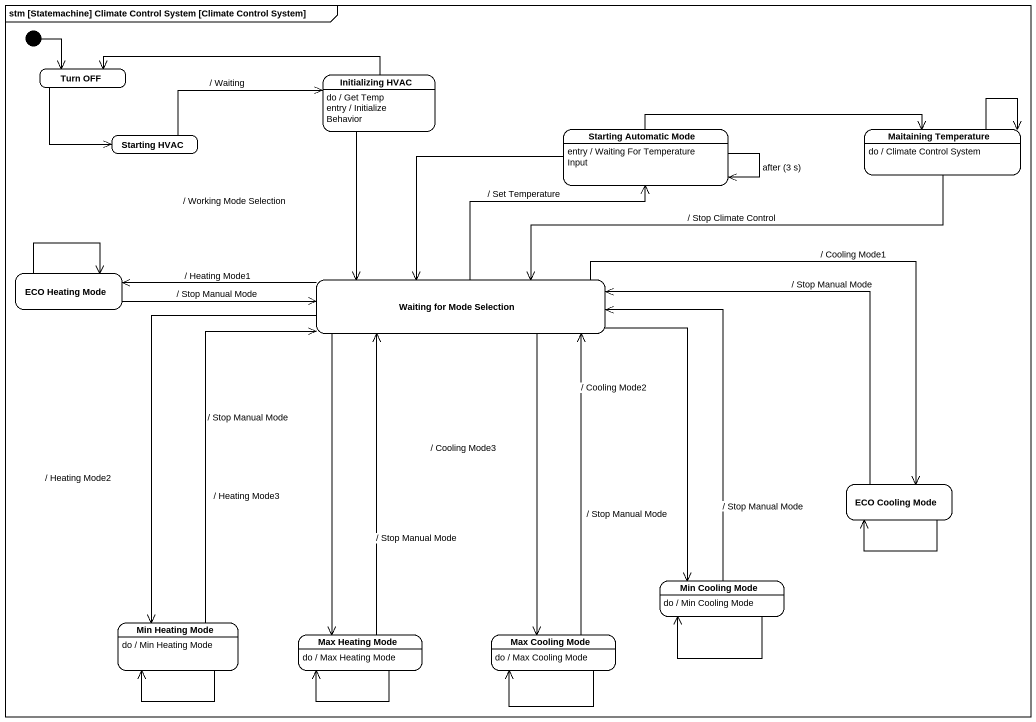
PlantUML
@startuml
mainframe stm [Statemachine] Climate Control System [Climate Control System]
hide empty description
state "Turn OFF" as Turn_OFF
state "Initializing HVAC" as Initializing_HVAC
Initializing_HVAC : do / Get Temp
Initializing_HVAC : entry / Initialize Behavior
state "Starting HVAC" as Starting_HVAC
state "Starting Automatic Mode" as Starting_Automatic_Mode
Starting_Automatic_Mode : entry / Waiting For Temperature Input
state "Maitaining Temperature" as Maitaining_Temperature
Maitaining_Temperature : do / Climate Control System
state "ECO Heating Mode" as ECO_Heating_Mode
state "Waiting for Mode Selection" as Waiting_for_Mode_Selection
state "ECO Cooling Mode" as ECO_Cooling_Mode
state "Min Cooling Mode" as Min_Cooling_Mode
Min_Cooling_Mode : do / Min Cooling Mode
state "Min Heating Mode" as Min_Heating_Mode
Min_Heating_Mode : do / Min Heating Mode
state "Max Heating Mode" as Max_Heating_Mode
Max_Heating_Mode : do / Max Heating Mode
state "Max Cooling Mode" as Max_Cooling_Mode
Max_Cooling_Mode : do / Max Cooling Mode
[*] --> Turn_OFF
Turn_OFF --> Starting_HVAC
Initializing_HVAC -left-> Turn_OFF
Initializing_HVAC --> Waiting_for_Mode_Selection : / Working Mode Selection
Starting_HVAC -right-> Initializing_HVAC : / Waiting
Starting_Automatic_Mode --> Starting_Automatic_Mode : after (3 s)
Starting_Automatic_Mode -right-> Maitaining_Temperature
Starting_Automatic_Mode --> Waiting_for_Mode_Selection
Maitaining_Temperature --> Maitaining_Temperature
Maitaining_Temperature -left-> Waiting_for_Mode_Selection : / Stop Climate Control
ECO_Heating_Mode --> ECO_Heating_Mode
ECO_Heating_Mode -right-> Waiting_for_Mode_Selection : / Stop Manual Mode
Waiting_for_Mode_Selection -up-> Starting_Automatic_Mode : / Set Temperature
Waiting_for_Mode_Selection -left-> ECO_Heating_Mode : / Heating Mode1
Waiting_for_Mode_Selection -right-> ECO_Cooling_Mode : / Cooling Mode1
Waiting_for_Mode_Selection --> Min_Cooling_Mode : / Cooling Mode2
Waiting_for_Mode_Selection --> Min_Heating_Mode : / Heating Mode2
Waiting_for_Mode_Selection --> Max_Heating_Mode : / Heating Mode3
Waiting_for_Mode_Selection --> Max_Cooling_Mode : / Cooling Mode3
ECO_Cooling_Mode -left-> Waiting_for_Mode_Selection : / Stop Manual Mode
ECO_Cooling_Mode --> ECO_Cooling_Mode
Min_Cooling_Mode -up-> Waiting_for_Mode_Selection : / Stop Manual Mode
Min_Cooling_Mode --> Min_Cooling_Mode
Min_Heating_Mode -up-> Waiting_for_Mode_Selection : / Stop Manual Mode
Min_Heating_Mode --> Min_Heating_Mode
Max_Heating_Mode -up-> Waiting_for_Mode_Selection : / Stop Manual Mode
Max_Heating_Mode --> Max_Heating_Mode
Max_Cooling_Mode -up-> Waiting_for_Mode_Selection : / Stop Manual Mode
Max_Cooling_Mode --> Max_Cooling_Mode
@enduml
